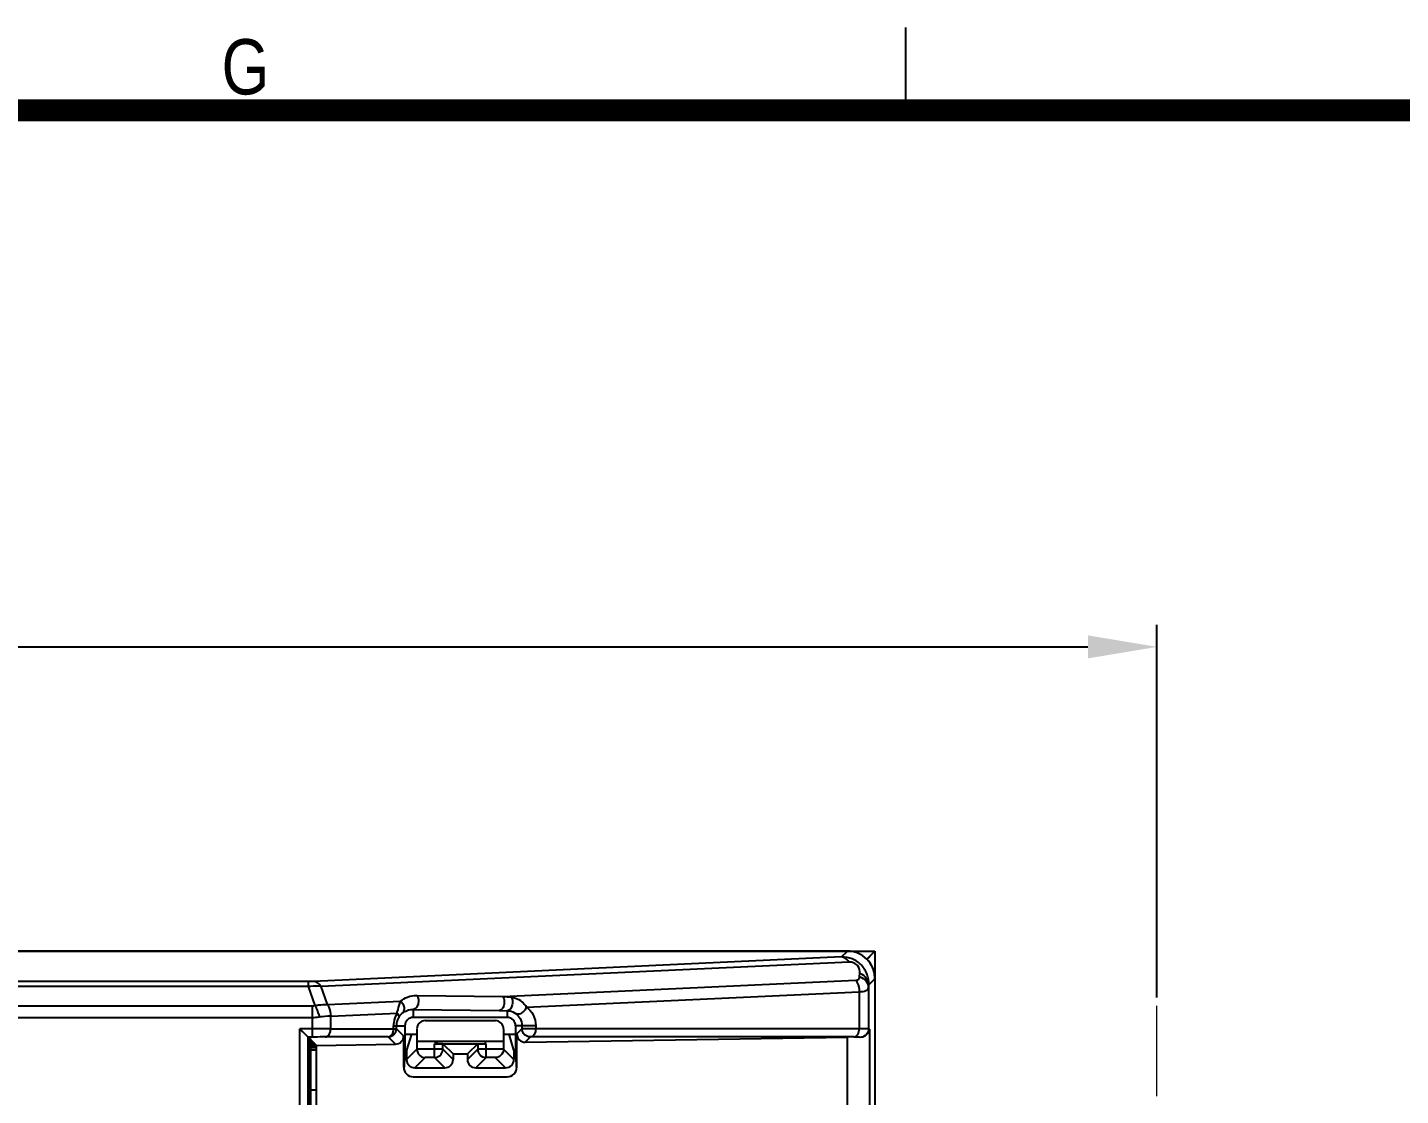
# Model space of a CAD drawing. Header units: millimetres. Extents: x 509 to 2449, y -194 to 649.
# Drawn here: x 2201.5 to 2251.16, y 609.88 to 648.53 of the extents above; entities that cross this region are included whole.
import ezdxf

# ---------------------------------------------------------------- set-up
doc = ezdxf.new("R2010")
doc.units = ezdxf.units.MM
doc.header["$PDMODE"] = 3
doc.header["$PDSIZE"] = 0.7
doc.linetypes.add('CENTER', pattern=[17.8, 10.75, -2.35, 2.35, -2.35])
doc.layers.get('0').update_dxf_attribs({"linetype": 'CONTINUOUS'})
doc.layers.get('Defpoints').update_dxf_attribs({"linetype": 'CONTINUOUS'})
doc.layers.add('3', color=112, linetype='CENTER', lineweight=15)
doc.layers.add('Dim', color=1, linetype='CONTINUOUS')
doc.layers.add('SU', color=7, linetype='CONTINUOUS')
doc.styles.add('OMI-1', font='arial.ttf', dxfattribs={"oblique": 1, "height": 3})
doc.styles.get("Standard").update_dxf_attribs({"font": 'gulim.ttc', "width": 0.8})
doc.dimstyles.new('1', dxfattribs={"dimtxt": 5, "dimasz": 2.5, "dimexe": 0.8, "dimexo": 0.3, "dimgap": 0.5, "dimtad": 1, "dimtoh": 1, "dimdec": 1, "dimzin": 0, "dimdsep": 46, "dimtxsty": 'OMI-1', "dimcen": 0, "dimclrd": 256, "dimclre": 256, "dimclrt": 256, "dimadec": 0, "dimazin": 0, "dimtfac": 0.8, "dimtdec": 1, "dimtix": 1, "dimtmove": 0, "dimatfit": 3, "dimfxl": 1, "dimtolj": 1, "dimtzin": 0, "dimarcsym": 0})

# ---------------------------------------------------------------- blocks, each defined once
blk = doc.blocks.new('*D4100')
at = {"layer": 'Defpoints', "color": 0}
for p in [(2242.35, 626.112), (2047.95, 613.119), (2242.35, 613.119)]:
    blk.add_point(p, dxfattribs=at)
at = {"layer": 'Dim', "lineweight": -2}
for p, q in [((2047.95, 613.419), (2047.95, 626.912)), ((2242.35, 613.419), (2242.35, 626.912)), ((2050.45, 626.112), (2239.85, 626.112))]:
    blk.add_line(p, q, dxfattribs=at)
at = {"layer": 'Dim'}
for points in [[(2050.45, 626.529), (2050.45, 625.696), (2047.95, 626.112)], [(2239.85, 625.696), (2239.85, 626.529), (2242.35, 626.112)]]:
    blk.add_solid(points, dxfattribs=at)
at = {"layer": 'Dim', "insert": (2145.15, 628.144), "char_height": 3, "attachment_point": 5, "style": 'OMI-1'}
blk.add_mtext('\\A1;194.4', dxfattribs=at)

msp = doc.modelspace()

# ---------------------------------------------------------------- linework, layer by layer
msp.add_line((2233.269, 645.528), (2233.269, 648.528))
at = {"color": 7, "linetype": 'Continuous'}
for p, q in [((2173.619, 615.104), (2232.15, 615.104)), ((2230.939, 614.892), (2211.838, 614.009)), ((2230.939, 614.892), (2231.151, 615.104)), ((2232.15, 615.104), (2231.857, 614.811)), ((2232.034, 614.99), (2232.004, 614.959)), ((2232.15, 615.104), (2232.15, 609.027)), ((2231.214, 614.709), (2212.114, 613.826)), ((2211.655, 614.005), (2174.731, 614.005)), ((2211.655, 613.819), (2211.655, 614.005)), ((2218.692, 613.459), (2231.461, 614.05)), ((2231.596, 614.185), (2231.604, 614.3)), ((2231.92, 613.769), (2231.928, 613.884)), ((2231.928, 613.884), (2232.15, 614.106)), ((2211.655, 613.819), (2174.822, 613.819)), ((2211.902, 613.133), (2211.655, 613.819)), ((2212.35, 613.166), (2212.114, 613.826)), ((2215.587, 613.503), (2218.692, 613.459)), ((2218.692, 613.459), (2218.998, 613.438)), ((2219.545, 613.078), (2231.583, 613.634)), ((2231.583, 613.634), (2231.583, 612.297)), ((2231.92, 613.769), (2231.92, 612.293)), ((2176.805, 613.119), (2211.801, 613.119)), ((2211.801, 612.293), (2211.801, 613.119)), ((2212.35, 613.166), (2214.986, 613.288)), ((2212.463, 612.75), (2214.862, 612.861)), ((2215.45, 612.995), (2218.554, 612.952)), ((2215.45, 612.995), (2215.45, 612.704)), ((2218.554, 612.952), (2218.85, 612.947)), ((2218.85, 612.947), (2218.85, 612.704)), ((2176.805, 612.706), (2211.801, 612.706)), ((2212.463, 612.297), (2212.463, 612.75)), ((2214.737, 612.404), (2215.15, 612.404)), ((2214.737, 612.297), (2214.737, 612.404)), ((2214.838, 612.297), (2214.838, 612.404)), ((2215.15, 612.404), (2215.15, 611.704)), ((2218.85, 612.704), (2215.45, 612.704)), ((2215.879, 612.59), (2215.875, 612.604)), ((2215.879, 612.59), (2218.42, 612.59)), ((2218.424, 612.604), (2218.42, 612.59)), ((2219.88, 612.404), (2219.15, 612.404)), ((2219.15, 612.404), (2219.15, 611.704)), ((2219.381, 612.404), (2219.381, 612.297)), ((2219.88, 612.404), (2219.88, 612.297)), ((2211.801, 612.293), (2211.348, 612.286)), ((2211.348, 593.16), (2211.348, 612.286)), ((2211.647, 611.991), (2211.348, 612.286)), ((2211.606, 612.032), (2211.583, 612.054)), ((2211.636, 612.002), (2211.623, 612.015)), ((2211.647, 611.991), (2211.644, 611.994)), ((2211.806, 611.993), (2211.647, 611.991)), ((2211.647, 593.46), (2211.647, 611.991)), ((2211.704, 611.935), (2211.647, 611.991)), ((2211.704, 611.935), (2211.742, 611.936)), ((2211.704, 594.054), (2211.704, 611.935)), ((2211.704, 611.86), (2211.742, 611.86)), ((2211.732, 611.908), (2211.742, 611.936)), ((2211.95, 611.694), (2211.732, 611.908)), ((2211.806, 611.993), (2211.801, 612.293)), ((2214.543, 611.997), (2212.269, 611.997)), ((2212.463, 612.297), (2214.838, 612.297)), ((2214.807, 611.738), (2214.543, 611.997)), ((2215.102, 612.037), (2214.838, 612.297)), ((2215.102, 612.037), (2215.102, 610.904)), ((2215.15, 612.104), (2215.575, 612.104)), ((2215.385, 612.104), (2215.211, 611.524)), ((2215.581, 612.285), (2215.583, 611.84)), ((2218.718, 612.285), (2218.716, 611.84)), ((2218.724, 612.104), (2219.15, 612.104)), ((2219.088, 611.524), (2218.914, 612.104)), ((2219.381, 612.297), (2219.197, 612.11)), ((2219.197, 610.904), (2219.197, 612.11)), ((2219.382, 612.29), (2219.381, 612.297)), ((2231.583, 612.297), (2219.381, 612.297)), ((2219.686, 611.997), (2219.501, 611.81)), ((2219.501, 611.81), (2231.149, 611.989)), ((2219.686, 611.997), (2219.681, 611.997)), ((2231.389, 611.997), (2219.686, 611.997)), ((2231.149, 611.989), (2231.149, 609.062)), ((2231.948, 612.284), (2231.92, 612.293)), ((2231.948, 612.284), (2231.948, 609.049)), ((2211.806, 611.835), (2211.704, 611.835)), ((2211.704, 611.781), (2211.861, 611.781)), ((2211.704, 611.754), (2211.75, 611.754)), ((2211.732, 611.702), (2211.95, 611.702)), ((2211.886, 611.756), (2211.742, 611.756)), ((2211.75, 594.254), (2211.75, 611.754)), ((2211.95, 611.678), (2211.75, 611.678)), ((2211.75, 611.624), (2211.95, 611.624)), ((2211.95, 611.6), (2211.75, 611.6)), ((2211.95, 611.524), (2211.75, 611.524)), ((2211.95, 611.694), (2214.807, 611.738)), ((2211.95, 592.767), (2211.95, 611.694)), ((2215.15, 611.704), (2215.127, 610.904)), ((2215.211, 611.524), (2215.15, 611.524)), ((2215.211, 611.182), (2215.583, 611.554)), ((2215.211, 611.524), (2215.211, 611.182)), ((2215.583, 611.84), (2218.716, 611.84)), ((2215.583, 611.84), (2215.583, 611.554)), ((2216.518, 611.553), (2215.583, 611.553)), ((2216.218, 611.754), (2218.081, 611.754)), ((2216.218, 611.253), (2216.218, 611.754)), ((2216.516, 611.522), (2216.518, 611.553)), ((2216.518, 611.553), (2216.518, 611.753)), ((2216.518, 611.753), (2216.888, 611.382)), ((2216.888, 611.182), (2216.532, 611.538)), ((2216.888, 611.382), (2217.411, 611.382)), ((2216.888, 611.382), (2216.888, 611.182)), ((2217.781, 611.753), (2217.411, 611.382)), ((2217.781, 611.553), (2217.411, 611.182)), ((2217.411, 611.382), (2217.411, 611.182)), ((2217.781, 611.753), (2217.781, 611.553)), ((2218.716, 611.553), (2217.781, 611.553)), ((2218.081, 611.253), (2218.081, 611.754)), ((2218.716, 611.84), (2218.716, 611.554)), ((2218.716, 611.554), (2219.088, 611.182)), ((2219.15, 611.524), (2219.088, 611.524)), ((2219.088, 611.524), (2219.088, 611.182)), ((2219.15, 611.704), (2219.172, 610.904)), ((2215.511, 610.882), (2215.881, 611.253)), ((2215.511, 610.882), (2216.588, 610.882)), ((2216.219, 611.253), (2215.881, 611.253)), ((2216.588, 610.882), (2216.218, 611.253)), ((2218.081, 611.253), (2217.711, 610.882)), ((2217.711, 610.882), (2218.788, 610.882)), ((2218.418, 611.253), (2218.081, 611.253)), ((2218.418, 611.253), (2218.788, 610.882)), ((2215.45, 610.557), (2218.85, 610.557)), ((2211.75, 610.084), (2211.95, 610.084))]:
    msp.add_line(p, q, dxfattribs=at)
at = {"const_width": 0.8}
msp.add_lwpolyline([(2433.269, 645.528), (1883.269, 645.528), (1883.269, 265.528), (2433.269, 265.528)], close=True, dxfattribs=at)
at = {"color": 7, "linetype": 'Continuous'}
for points in [[(2231.971, 614.925), (2231.934, 614.89), (2231.896, 614.852), (2231.857, 614.811)], [(2232.109, 615.064), (2232.088, 615.042), (2232.034, 614.99)], [(2232.15, 615.104), (2232.147, 615.101), (2232.139, 615.094), (2232.127, 615.081)], [(2211.461, 612.175), (2211.424, 612.21), (2211.386, 612.247), (2211.348, 612.286)], [(2211.583, 612.054), (2211.528, 612.108), (2211.496, 612.141)]]:
    msp.add_lwpolyline(points, dxfattribs=at)
for centre, radius, start, end in [((2231.15, 614.104), 1, 0, 90), ((2211.801, 613.502), 0.383, 270.0472, 285.2576), ((2215.634, 612.404), 0.897, 149.3947, 173.0884), ((2215.406, 612.422), 0.563, 129.4963, 149.1521), ((2211.803, 615.026), 2.32, 269.9714, 276.1813), ((2212.686, 606.879), 5.875, 92.1794, 96.1967), ((2215.635, 612.404), 0.898, 173.0938, 179.9953), ((2215.437, 612.404), 0.599, 168.1379, 179.9815), ((2215.436, 612.404), 0.597, 149.172, 168.1234), ((2215.45, 612.404), 0.3, 90, 180), ((2218.85, 612.404), 0.3, 0, 90), ((2215.45, 610.904), 0.347, 180, 270), ((2218.85, 610.904), 0.347, 270, 0)]:
    msp.add_arc(centre, radius, start, end, dxfattribs=at)
for centre, major_axis, ratio, start_param, end_param in [((2231.148, 614.103), (0.709, 0.709), 0.997265, -0.784029, 0.784029), ((2215.881, 612.285), (-0.045, 0.302), 0.981628, -0.145647, 1.425058), ((2218.418, 612.285), (0.045, 0.302), 0.981628, -1.425058, 0.145647), ((2214.802, 612.038), (0.214, -0.211), 0.9997, -0.777608, 0.777487), ((2219.497, 612.11), (0.211, 0.214), 0.999691, -3.934479, -2.34859), ((2216.218, 611.753), (0.3, 0), 0.005236, 0.005236, 1.570796), ((2218.081, 611.753), (0.3, 0), 0.005236, 1.570796, 1.753107), ((2215.511, 611.182), (0.212, 0.212), 0.999973, -3.926977, -2.356208), ((2216.588, 611.182), (0.212, -0.212), 0.999973, -0.785384, 0.785384), ((2217.711, 611.182), (0.212, 0.212), 0.999973, 2.356208, 3.926977), ((2218.788, 611.182), (0.212, -0.212), 0.999973, -0.785384, 0.785384)]:
    msp.add_ellipse(centre, major_axis=major_axis, ratio=ratio, start_param=start_param, end_param=end_param, dxfattribs=at)
for points, knots in [([(2231.928, 613.884), (2231.931, 614.008), (2231.891, 614.268), (2231.683, 614.612), (2231.344, 614.845), (2231.072, 614.895), (2230.939, 614.892)], [0, 0, 0, 0, 0.237268, 0.488031, 0.746894, 1, 1, 1, 1]), ([(2231.214, 614.709), (2231.181, 614.76), (2231.103, 614.846), (2230.991, 614.889), (2230.939, 614.892)], [0, 0, 0, 0, 0.537295, 1, 1, 1, 1]), ([(2231.604, 614.3), (2231.61, 614.392), (2231.567, 614.559), (2231.391, 614.692), (2231.27, 614.711), (2231.214, 614.709)], [0, 0, 0, 0, 0.437917, 0.736991, 1, 1, 1, 1]), ([(2211.838, 614.009), (2211.825, 614.008), (2211.764, 614.006), (2211.703, 614.005), (2211.655, 614.005)], [0, 0, 0, 0, 0.219561, 1, 1, 1, 1]), ([(2212.114, 613.826), (2212.079, 613.829), (2211.926, 613.84), (2211.772, 613.832), (2211.655, 613.819)], [0, 0, 0, 0, 0.230558, 1, 1, 1, 1]), ([(2212.114, 613.826), (2212.08, 613.876), (2212.002, 613.963), (2211.891, 614.006), (2211.838, 614.009)], [0, 0, 0, 0, 0.537295, 1, 1, 1, 1]), ([(2231.461, 614.05), (2231.497, 614.052), (2231.572, 614.078), (2231.594, 614.152), (2231.596, 614.185)], [0, 0, 0, 0, 0.523342, 1, 1, 1, 1]), ([(2231.461, 614.05), (2231.48, 614.021), (2231.55, 613.893), (2231.58, 613.745), (2231.583, 613.634)], [0, 0, 0, 0, 0.235044, 1, 1, 1, 1]), ([(2231.596, 614.185), (2231.685, 614.146), (2231.842, 614.037), (2231.917, 613.855), (2231.92, 613.769)], [0, 0, 0, 0, 0.529342, 1, 1, 1, 1]), ([(2231.604, 614.3), (2231.693, 614.261), (2231.849, 614.152), (2231.924, 613.97), (2231.928, 613.884)], [0, 0, 0, 0, 0.529342, 1, 1, 1, 1]), ([(2214.986, 613.288), (2215.063, 613.353), (2215.252, 613.465), (2215.471, 613.505), (2215.587, 613.503)], [0, 0, 0, 0, 0.462351, 1, 1, 1, 1]), ([(2215.587, 613.503), (2215.614, 613.457), (2215.646, 613.347), (2215.633, 613.185), (2215.573, 613.047), (2215.488, 612.996), (2215.45, 612.995)], [0, 0, 0, 0, 0.268294, 0.555285, 0.806539, 1, 1, 1, 1]), ([(2218.692, 613.459), (2218.718, 613.413), (2218.748, 613.303), (2218.735, 613.141), (2218.676, 613.004), (2218.592, 612.952), (2218.554, 612.952)], [0, 0, 0, 0, 0.26847, 0.556897, 0.808739, 1, 1, 1, 1]), ([(2218.998, 613.438), (2219.022, 613.391), (2219.048, 613.283), (2219.031, 613.126), (2218.969, 612.995), (2218.887, 612.948), (2218.85, 612.947)], [0, 0, 0, 0, 0.272774, 0.558202, 0.806523, 1, 1, 1, 1]), ([(2218.998, 613.438), (2219.051, 613.434), (2219.27, 613.382), (2219.452, 613.22), (2219.545, 613.078)], [0, 0, 0, 0, 0.237803, 1, 1, 1, 1]), ([(2231.583, 613.634), (2231.629, 613.635), (2231.711, 613.642), (2231.832, 613.667), (2231.912, 613.724), (2231.92, 613.769)], [0, 0, 0, 0, 0.360929, 0.642987, 1, 1, 1, 1]), ([(2211.902, 613.133), (2211.941, 613.141), (2212.088, 613.169), (2212.24, 613.176), (2212.35, 613.166)], [0, 0, 0, 0, 0.266097, 1, 1, 1, 1]), ([(2211.902, 613.133), (2211.917, 613.104), (2211.979, 612.971), (2212.024, 612.83), (2212.052, 612.72)], [0, 0, 0, 0, 0.221601, 1, 1, 1, 1]), ([(2212.35, 613.166), (2212.368, 613.138), (2212.435, 613.009), (2212.462, 612.861), (2212.463, 612.75)], [0, 0, 0, 0, 0.233967, 1, 1, 1, 1]), ([(2214.862, 612.861), (2214.874, 612.903), (2214.914, 613.046), (2214.956, 613.188), (2214.986, 613.288)], [0, 0, 0, 0, 0.298134, 1, 1, 1, 1]), ([(2214.862, 612.861), (2214.875, 612.847), (2214.909, 612.807), (2214.94, 612.743), (2214.923, 612.71)], [0, 0, 0, 0, 0.338644, 1, 1, 1, 1]), ([(2214.986, 613.288), (2215.053, 613.235), (2215.127, 613.115), (2215.117, 612.949), (2215.075, 612.881), (2215.048, 612.856)], [0, 0, 0, 0, 0.528209, 0.773332, 1, 1, 1, 1]), ([(2215.048, 612.856), (2215.072, 612.876), (2215.19, 612.959), (2215.338, 612.998), (2215.45, 612.995)], [0, 0, 0, 0, 0.220913, 1, 1, 1, 1]), ([(2218.85, 612.947), (2218.876, 612.947), (2218.989, 612.936), (2219.1, 612.889), (2219.169, 612.836)], [0, 0, 0, 0, 0.234355, 1, 1, 1, 1]), ([(2219.545, 613.078), (2219.526, 613.033), (2219.453, 612.907), (2219.257, 612.774), (2219.169, 612.836)], [0, 0, 0, 0, 0.307932, 1, 1, 1, 1]), ([(2219.545, 613.078), (2219.642, 613.004), (2219.815, 612.802), (2219.88, 612.54), (2219.88, 612.404)], [0, 0, 0, 0, 0.471843, 1, 1, 1, 1]), ([(2219.169, 612.836), (2219.227, 612.792), (2219.338, 612.664), (2219.381, 612.496), (2219.381, 612.404)], [0, 0, 0, 0, 0.443899, 1, 1, 1, 1]), ([(2212.463, 612.297), (2212.415, 612.297), (2212.194, 612.297), (2211.973, 612.295), (2211.801, 612.293)], [0, 0, 0, 0, 0.219972, 1, 1, 1, 1]), ([(2212.269, 611.997), (2212.235, 611.997), (2212.081, 611.997), (2211.926, 611.995), (2211.806, 611.993)], [0, 0, 0, 0, 0.219972, 1, 1, 1, 1]), ([(2212.269, 611.997), (2212.324, 611.999), (2212.44, 612.094), (2212.463, 612.225), (2212.463, 612.297)], [0, 0, 0, 0, 0.430824, 1, 1, 1, 1]), ([(2214.543, 611.997), (2214.619, 611.999), (2214.776, 612.064), (2214.838, 612.222), (2214.838, 612.297)], [0, 0, 0, 0, 0.499937, 1, 1, 1, 1]), ([(2214.543, 611.997), (2214.598, 611.999), (2214.714, 612.094), (2214.737, 612.225), (2214.737, 612.297)], [0, 0, 0, 0, 0.430834, 1, 1, 1, 1]), ([(2219.88, 612.297), (2219.88, 612.225), (2219.857, 612.094), (2219.741, 611.999), (2219.686, 611.997)], [0, 0, 0, 0, 0.569174, 1, 1, 1, 1]), ([(2231.389, 611.997), (2231.444, 611.999), (2231.56, 612.094), (2231.583, 612.225), (2231.583, 612.297)], [0, 0, 0, 0, 0.430824, 1, 1, 1, 1]), ([(2231.389, 611.997), (2231.417, 611.997), (2231.492, 611.997), (2231.568, 611.998), (2231.616, 611.994)], [0, 0, 0, 0, 0.361893, 1, 1, 1, 1]), ([(2231.92, 612.293), (2231.91, 612.295), (2231.877, 612.294), (2231.81, 612.297), (2231.708, 612.297), (2231.628, 612.297), (2231.583, 612.297)], [0, 0, 0, 0, 0.089251, 0.291589, 0.599191, 1, 1, 1, 1]), ([(2231.92, 612.293), (2231.92, 612.23), (2231.878, 612.101), (2231.767, 612.023), (2231.706, 612.005)], [0, 0, 0, 0, 0.500139, 1, 1, 1, 1]), ([(2231.706, 612.005), (2231.774, 612.023), (2231.891, 612.098), (2231.943, 612.225), (2231.948, 612.284)], [0, 0, 0, 0, 0.543819, 1, 1, 1, 1]), ([(2215.583, 611.553), (2215.583, 611.469), (2215.657, 611.309), (2215.813, 611.253), (2215.881, 611.253)], [0, 0, 0, 0, 0.551802, 1, 1, 1, 1]), ([(2216.219, 611.253), (2216.291, 611.253), (2216.439, 611.309), (2216.508, 611.451), (2216.516, 611.522)], [0, 0, 0, 0, 0.499946, 1, 1, 1, 1]), ([(2218.716, 611.554), (2218.716, 611.47), (2218.644, 611.309), (2218.486, 611.253), (2218.418, 611.253)], [0, 0, 0, 0, 0.55151, 1, 1, 1, 1])]:
    msp.add_open_spline(points, degree=3, knots=knots, dxfattribs=at)
for points in [[(2219.477, 612.078), (2219.42, 612.131), (2219.383, 612.213), (2219.382, 612.29)], [(2219.566, 612.021), (2219.533, 612.034), (2219.502, 612.054), (2219.477, 612.078)], [(2219.681, 611.997), (2219.642, 611.997), (2219.602, 612.006), (2219.566, 612.021)], [(2231.616, 611.994), (2231.647, 611.994), (2231.677, 611.997), (2231.706, 612.005)], [(2217.781, 611.553), (2217.781, 611.484), (2217.808, 611.412), (2217.852, 611.36)], [(2217.852, 611.36), (2217.906, 611.295), (2217.997, 611.253), (2218.081, 611.253)]]:
    msp.add_open_spline(points, degree=3, dxfattribs=at)
at = {"layer": '3', "linetype": 'CENTER', "ltscale": 0.5}
msp.add_line((2242.35, 556.454), (2242.35, 613.119), dxfattribs=at)
at = {"layer": 'SU', "color": 7, "linetype": 'Continuous'}
msp.add_line((2231.15, 615.104), (2059.15, 615.104), dxfattribs=at)
msp.add_arc((2231.15, 614.104), 1, 359.9996, 90.0004, dxfattribs=at)

# ---------------------------------------------------------------- texts
at = {"width": 0.85}
msp.add_text('G', height=2, dxfattribs=at).set_placement((2208.517, 646.104))

# ---------------------------------------------------------------- dimensions: what is measured, and where the dimension line sits
at = {"layer": 'Dim'}
dim = msp.add_linear_dim(base=(2242.35, 626.112), p1=(2047.95, 613.119), p2=(2242.35, 613.119), dimstyle='1', dxfattribs=at)
dim.commit()
dim.dimension.update_dxf_attribs({"geometry": '*D4100', "text_midpoint": (2145.15, 628.144)})

doc.saveas('drawing.dxf')
